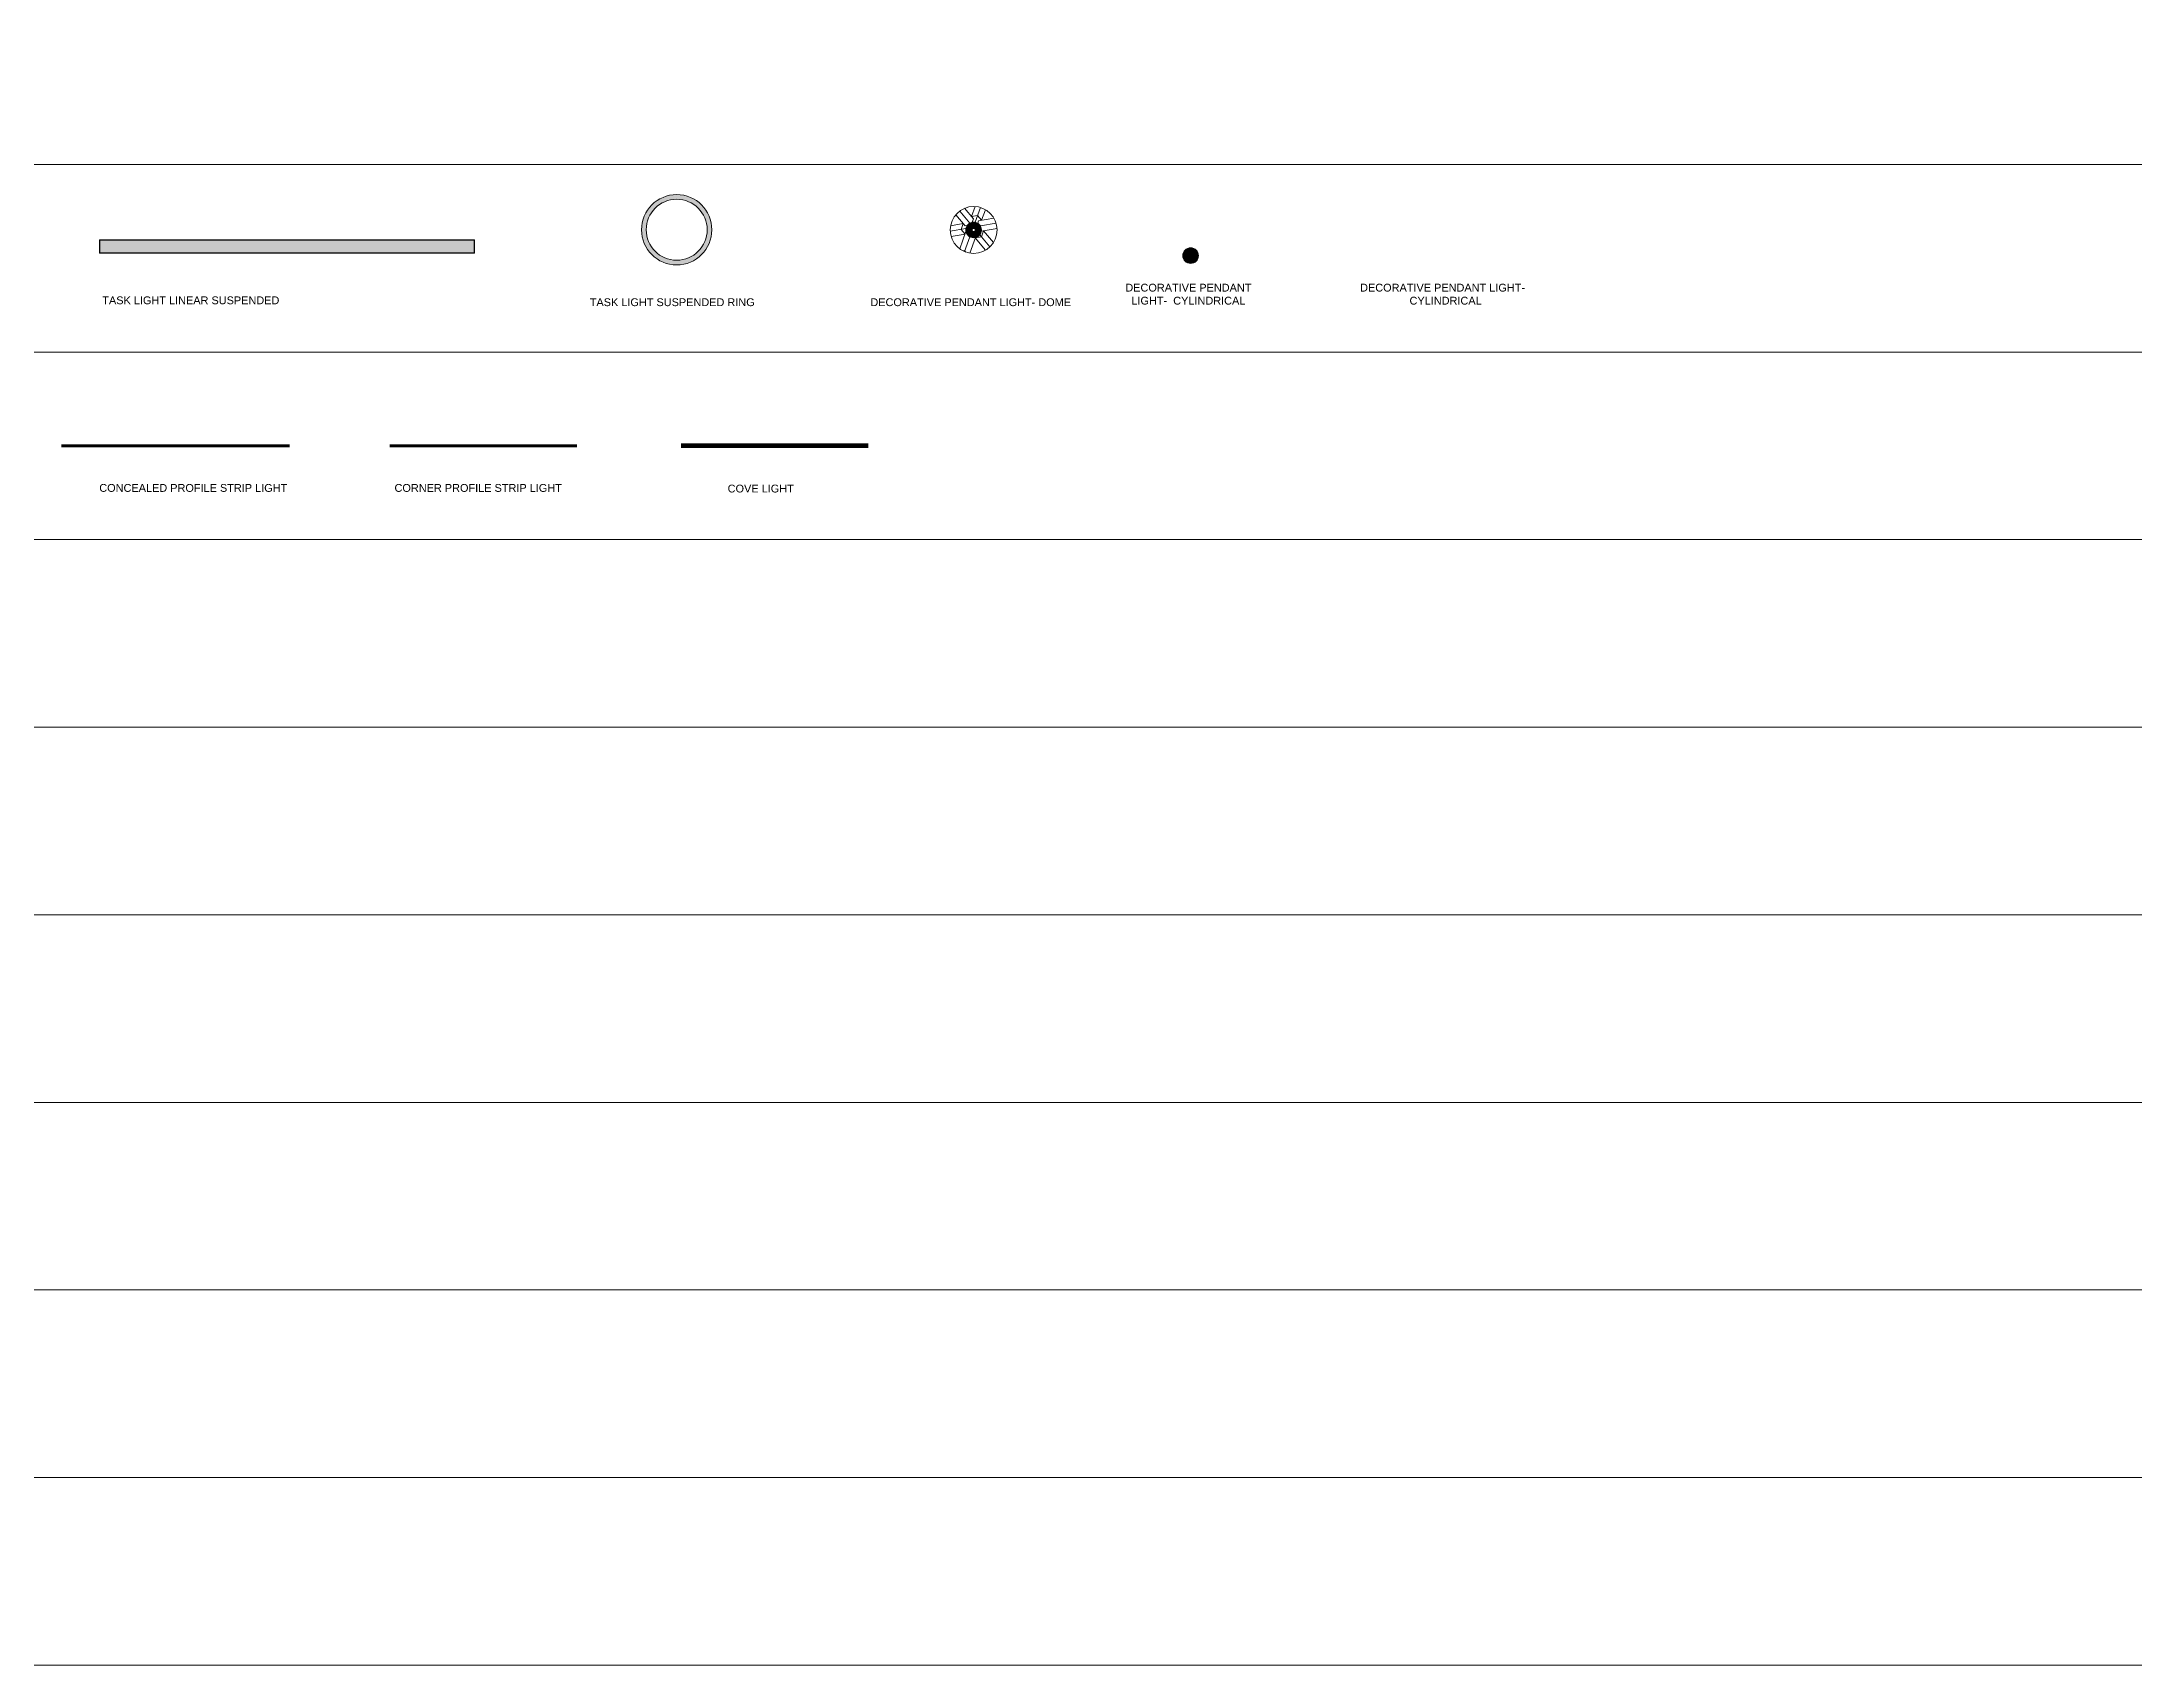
# Model space of a CAD drawing. Header units: millimetres. Extents: x -30 to 138967, y -30 to 77998.
# Drawn here: x 96365 to 109756, y 41198 to 51582 of the extents above; entities that cross this region are included whole.
import ezdxf

# ---------------------------------------------------------------- set-up
doc = ezdxf.new("R2010")
doc.units = ezdxf.units.MM
doc.header["$LTSCALE"] = 10
doc.header["$MEASUREMENT"] = 0
doc.layers.get('0').update_dxf_attribs({"lineweight": 13})
for name, color, linetype, lineweight in [('-AC UNIT', 7, 'Continuous', 13), ('CONCEALED PROFILE STRIP LIGHT', 50, 'Continuous', 13), ('CORNER PROFILE STRIP', 40, 'Continuous', 13), ('COVE LIGHT', 30, 'Continuous', 13), ('FS_HATCH', 7, 'Continuous', 13), ('TASK LIGHT LINEAR SUSPENDED', 250, 'Continuous', 13), ('TASK LIGHT SUSPENDED RING', 250, 'Continuous', 13)]:
    doc.layers.add(name, color=color, linetype=linetype, lineweight=lineweight)
doc.layers.add('WALL PANELING', color=7, linetype='Continuous', lineweight=18, true_color=0xad5700)
doc.styles.get("Standard").update_dxf_attribs({"font": 'arial.ttf'})
pattern_1 = [(45, (1500, 0), (-0.08838834765, 0.08838834765), [])]

# ---------------------------------------------------------------- blocks, each defined once
blk = doc.blocks.new('*U219')
at = {"layer": 'WALL PANELING', "lineweight": 5, "ltscale": 10, "true_color": 0x000000, "transparency": 33554687}
h = blk.add_hatch(dxfattribs=at)
h.set_pattern_fill('ANSI31', color=18)
h.set_pattern_definition(pattern_1)
h.paths.add_polyline_path([(82631, 44735), (82631, 44650), (85031, 44650), (85031, 44735)])
h.paths.add_polyline_path([(82633, 44733), (82633, 44652), (85029, 44652), (85029, 44733)], flags=16)
at = {"layer": 'WALL PANELING', "lineweight": 5, "ltscale": 10, "true_color": 0xc7c8ca, "transparency": 33554687}
h = blk.add_hatch(dxfattribs=at)
h.set_pattern_fill('ANSI31', color=9)
h.set_pattern_definition(pattern_1)
h.paths.add_polyline_path([(82633, 44733), (82633, 44652), (85029, 44652), (85029, 44733)])
at = {"lineweight": 5, "ltscale": 10}
for points in [[(82631, 44735), (82631, 44650), (85031, 44650), (85031, 44735)], [(82633, 44733), (82633, 44652), (85029, 44652), (85029, 44733)]]:
    blk.add_lwpolyline(points, close=True, dxfattribs=at)
blk = doc.blocks.new('*U218')
at = {"layer": 'FS_HATCH', "lineweight": 5, "ltscale": 10, "true_color": 0xf4ee51, "transparency": 33554687}
h = blk.add_hatch(color=41, dxfattribs=at)
h.dxf.hatch_style = 1
h.paths.add_polyline_path([(85995, 44948, 1), (86445, 44948, 1)])
h.paths.add_polyline_path([(86415, 44948, -1), (86025, 44948, -1)], flags=16)
at = {"ltscale": 10}
for radius in [225, 195]:
    blk.add_circle((86220, 44948), radius, dxfattribs=at)
blk = doc.blocks.new('*U217')
at = {"layer": '-AC UNIT', "lineweight": 5, "ltscale": 10, "true_color": 0xc7c8ca}
h = blk.add_hatch(dxfattribs=at)
h.set_pattern_fill('ESCHER', color=9, scale=200, angle=10)
h.set_pattern_definition([(70, (103426.6, 50379.2), (-236.35, -41.68), [220, -20]), (190, (103426.6, 50379.2), (154.27, -183.85), [220, -20]), (310, (103426.6, 50379.2), (236.35, 41.68), [220, -20]), (70, (103446.3, 50382.68), (-236.35, -41.68), [40, -200]), (310, (103446.3, 50382.68), (236.35, 41.68), [40, -200]), (70, (103413.74, 50394.53), (-236.35, -41.68), [40, -200]), (190, (103413.74, 50394.53), (154.27, -183.85), [40, -200]), (310, (103419.75, 50360.41), (236.35, 41.68), [40, -200]), (190, (103419.75, 50360.41), (154.27, -183.85), [40, -200]), (70, (103347.8, 50365.32), (-236.35, -41.68), [40, -200]), (310, (103347.8, 50365.32), (236.35, 41.68), [40, -200]), (70, (103478.02, 50317.92), (-236.35, -41.68), [40, -200]), (190, (103478.02, 50317.92), (154.27, -183.85), [40, -200]), (310, (103453.96, 50454.38), (236.35, 41.68), [40, -200]), (190, (103453.96, 50454.38), (154.27, -183.85), [40, -200]), (10, (103459.97, 50420.27), (-154.27, 183.85), [140, -100]), (10, (103472, 50352.04), (-154.27, 183.85), [140, -100]), (130, (103427.42, 50432.12), (-236.35, -41.68), [140, -100]), (130, (103374.35, 50387.58), (-236.35, -41.68), [140, -100]), (250, (103380.36, 50353.47), (154.27, -183.85), [140, -100]), (250, (103445.47, 50329.77), (154.27, -183.85), [140, -100])])
h.paths.add_polyline_path([(103277, 50379, 1), (103577, 50379, 1)])
h.paths.add_polyline_path([(103477, 50379, -1), (103377, 50379, -1)], flags=16)
h.paths.add_polyline_path([(103442, 50379, -1), (103412, 50379, -1)], flags=0)
h.paths.add_polyline_path([(103437, 50379, -1), (103417, 50379, -1)], flags=0)
at = {"layer": '-AC UNIT', "lineweight": 5, "ltscale": 10}
h = blk.add_hatch(color=252, dxfattribs=at)
h.dxf.hatch_style = 1
h.paths.add_polyline_path([(103377, 50379, 1), (103477, 50379, 1)])
h.paths.add_polyline_path([(103442, 50379, -1), (103412, 50379, -1)], flags=16)
h.paths.add_polyline_path([(103437, 50379, -1), (103417, 50379, -1)], flags=0)
h = blk.add_hatch(color=256, dxfattribs=at)
h.dxf.hatch_style = 1
h.paths.add_polyline_path([(103412, 50379, 1), (103442, 50379, 1)])
h.paths.add_polyline_path([(103437, 50379, 1), (103417, 50379, 1)], flags=16)
at = {"lineweight": 5, "ltscale": 10}
for radius in [150, 50, 15, 10]:
    blk.add_circle((103427, 50379), radius, dxfattribs=at)
blk = doc.blocks.new('*U216')
at = {"layer": '-AC UNIT', "lineweight": 5, "ltscale": 10}
h = blk.add_hatch(color=253, dxfattribs=at)
h.dxf.hatch_style = 1
h.paths.add_polyline_path([(50, 0, 1), (-50, 0, 1)])
h.paths.add_polyline_path([(-12.5, 0, -1), (12.5, 0, -1)], flags=16)
h.paths.add_polyline_path([(-10, 0, -1), (10, 0, -1)], flags=0)
h = blk.add_hatch(color=251, dxfattribs=at)
h.dxf.hatch_style = 1
h.paths.add_polyline_path([(-12.5, 0, 1), (12.5, 0, 1)])
h.paths.add_polyline_path([(10, 0, -1), (-10, 0, -1)], flags=16)
h = blk.add_hatch(color=253, dxfattribs=at)
h.dxf.hatch_style = 1
h.paths.add_polyline_path([(-10, 0, 1), (10, 0, 1)])
at = {"lineweight": 5, "ltscale": 10}
for radius in [50, 12.5, 10]:
    blk.add_circle((0, 0), radius, dxfattribs=at)

msp = doc.modelspace()

# ---------------------------------------------------------------- linework, layer by layer
at = {"lineweight": 5, "ltscale": 10}
for points in [[(93491, 44798.2), (123491, 44798.2), (123491, 76998.2), (93491, 76998.2)], [(93491, 50798.2), (123491, 50798.2), (123491, 51998.2), (93491, 51998.2)], [(93491, 49598.2), (123491, 49598.2), (123491, 50798.2), (93491, 50798.2)], [(93491, 48398.2), (123491, 48398.2), (123491, 49598.2), (93491, 49598.2)], [(93491, 47198.2), (123491, 47198.2), (123491, 48398.2), (93491, 48398.2)], [(93491, 45998.2), (123491, 45998.2), (123491, 47198.2), (93491, 47198.2)], [(93491, 44798.2), (123491, 44798.2), (123491, 45998.2), (93491, 45998.2)], [(93491, 43598.2), (123491, 43598.2), (123491, 44798.2), (93491, 44798.2)], [(93491, 42398.2), (123491, 42398.2), (123491, 43598.2), (93491, 43598.2)], [(93491, 41198.2), (123491, 41198.2), (123491, 42398.2), (93491, 42398.2)]]:
    msp.add_lwpolyline(points, close=True, dxfattribs=at)
at = {"layer": 'CONCEALED PROFILE STRIP LIGHT', "lineweight": 5, "ltscale": 10, "const_width": 20}
msp.add_lwpolyline([(96491, 48998.2), (97951.7, 48998.2)], dxfattribs=at)
at = {"layer": 'CORNER PROFILE STRIP', "lineweight": 5, "ltscale": 10, "const_width": 20}
msp.add_lwpolyline([(98590.7, 48998.2), (99790.7, 48998.2)], dxfattribs=at)
at = {"layer": 'COVE LIGHT', "lineweight": 5, "ltscale": 10, "const_width": 30}
msp.add_lwpolyline([(100455.3, 48998.2), (101655.3, 48998.2)], dxfattribs=at)

# ---------------------------------------------------------------- block references
at = {"lineweight": 5}
msp.add_blockref('*U217', (-1098.1, 0), dxfattribs=at)
at = {"lineweight": 5, "ltscale": 10}
msp.add_blockref('*U216', (103717.8, 50214.8), dxfattribs=at)
at = {"layer": 'TASK LIGHT LINEAR SUSPENDED', "lineweight": 5}
msp.add_blockref('*U219', (14103.6, 5579.8), dxfattribs=at)
at = {"layer": 'TASK LIGHT SUSPENDED RING', "lineweight": 5}
msp.add_blockref('*U218', (14208.4, 5432.3), dxfattribs=at)

# ---------------------------------------------------------------- texts
at = {"lineweight": 5, "char_height": 50, "attachment_point": 1}
for s, insert, width in [(' TASK LIGHT LINEAR SUSPENDED  ', (96732.9, 49953.8), 2828.555), ('\\pxqc;DECORATIVE PENDANT \\PLIGHT-  CYLINDRICAL', (102753, 50035), 1900.64), ('\\pxqc;DECORATIVE PENDANT LIGHT-\\P  CYLINDRICAL', (104379.8, 50035), 1900.64), (' TASK LIGHT SUSPENDED RING', (99852.7, 49941.8), 1327.268), ('DECORATIVE PENDANT LIGHT- DOME', (101668, 49941.8), 2828.555), ('CONCEALED PROFILE STRIP LIGHT', (96732.9, 48753.8), 1487.685), ('CORNER PROFILE STRIP LIGHT', (98622.4, 48753.8), 1235.133), ('COVE LIGHT', (100754.8, 48749.8), 814.388)]:
    msp.add_mtext(s, dxfattribs=dict(at, insert=insert, width=width))

doc.saveas('drawing.dxf')
